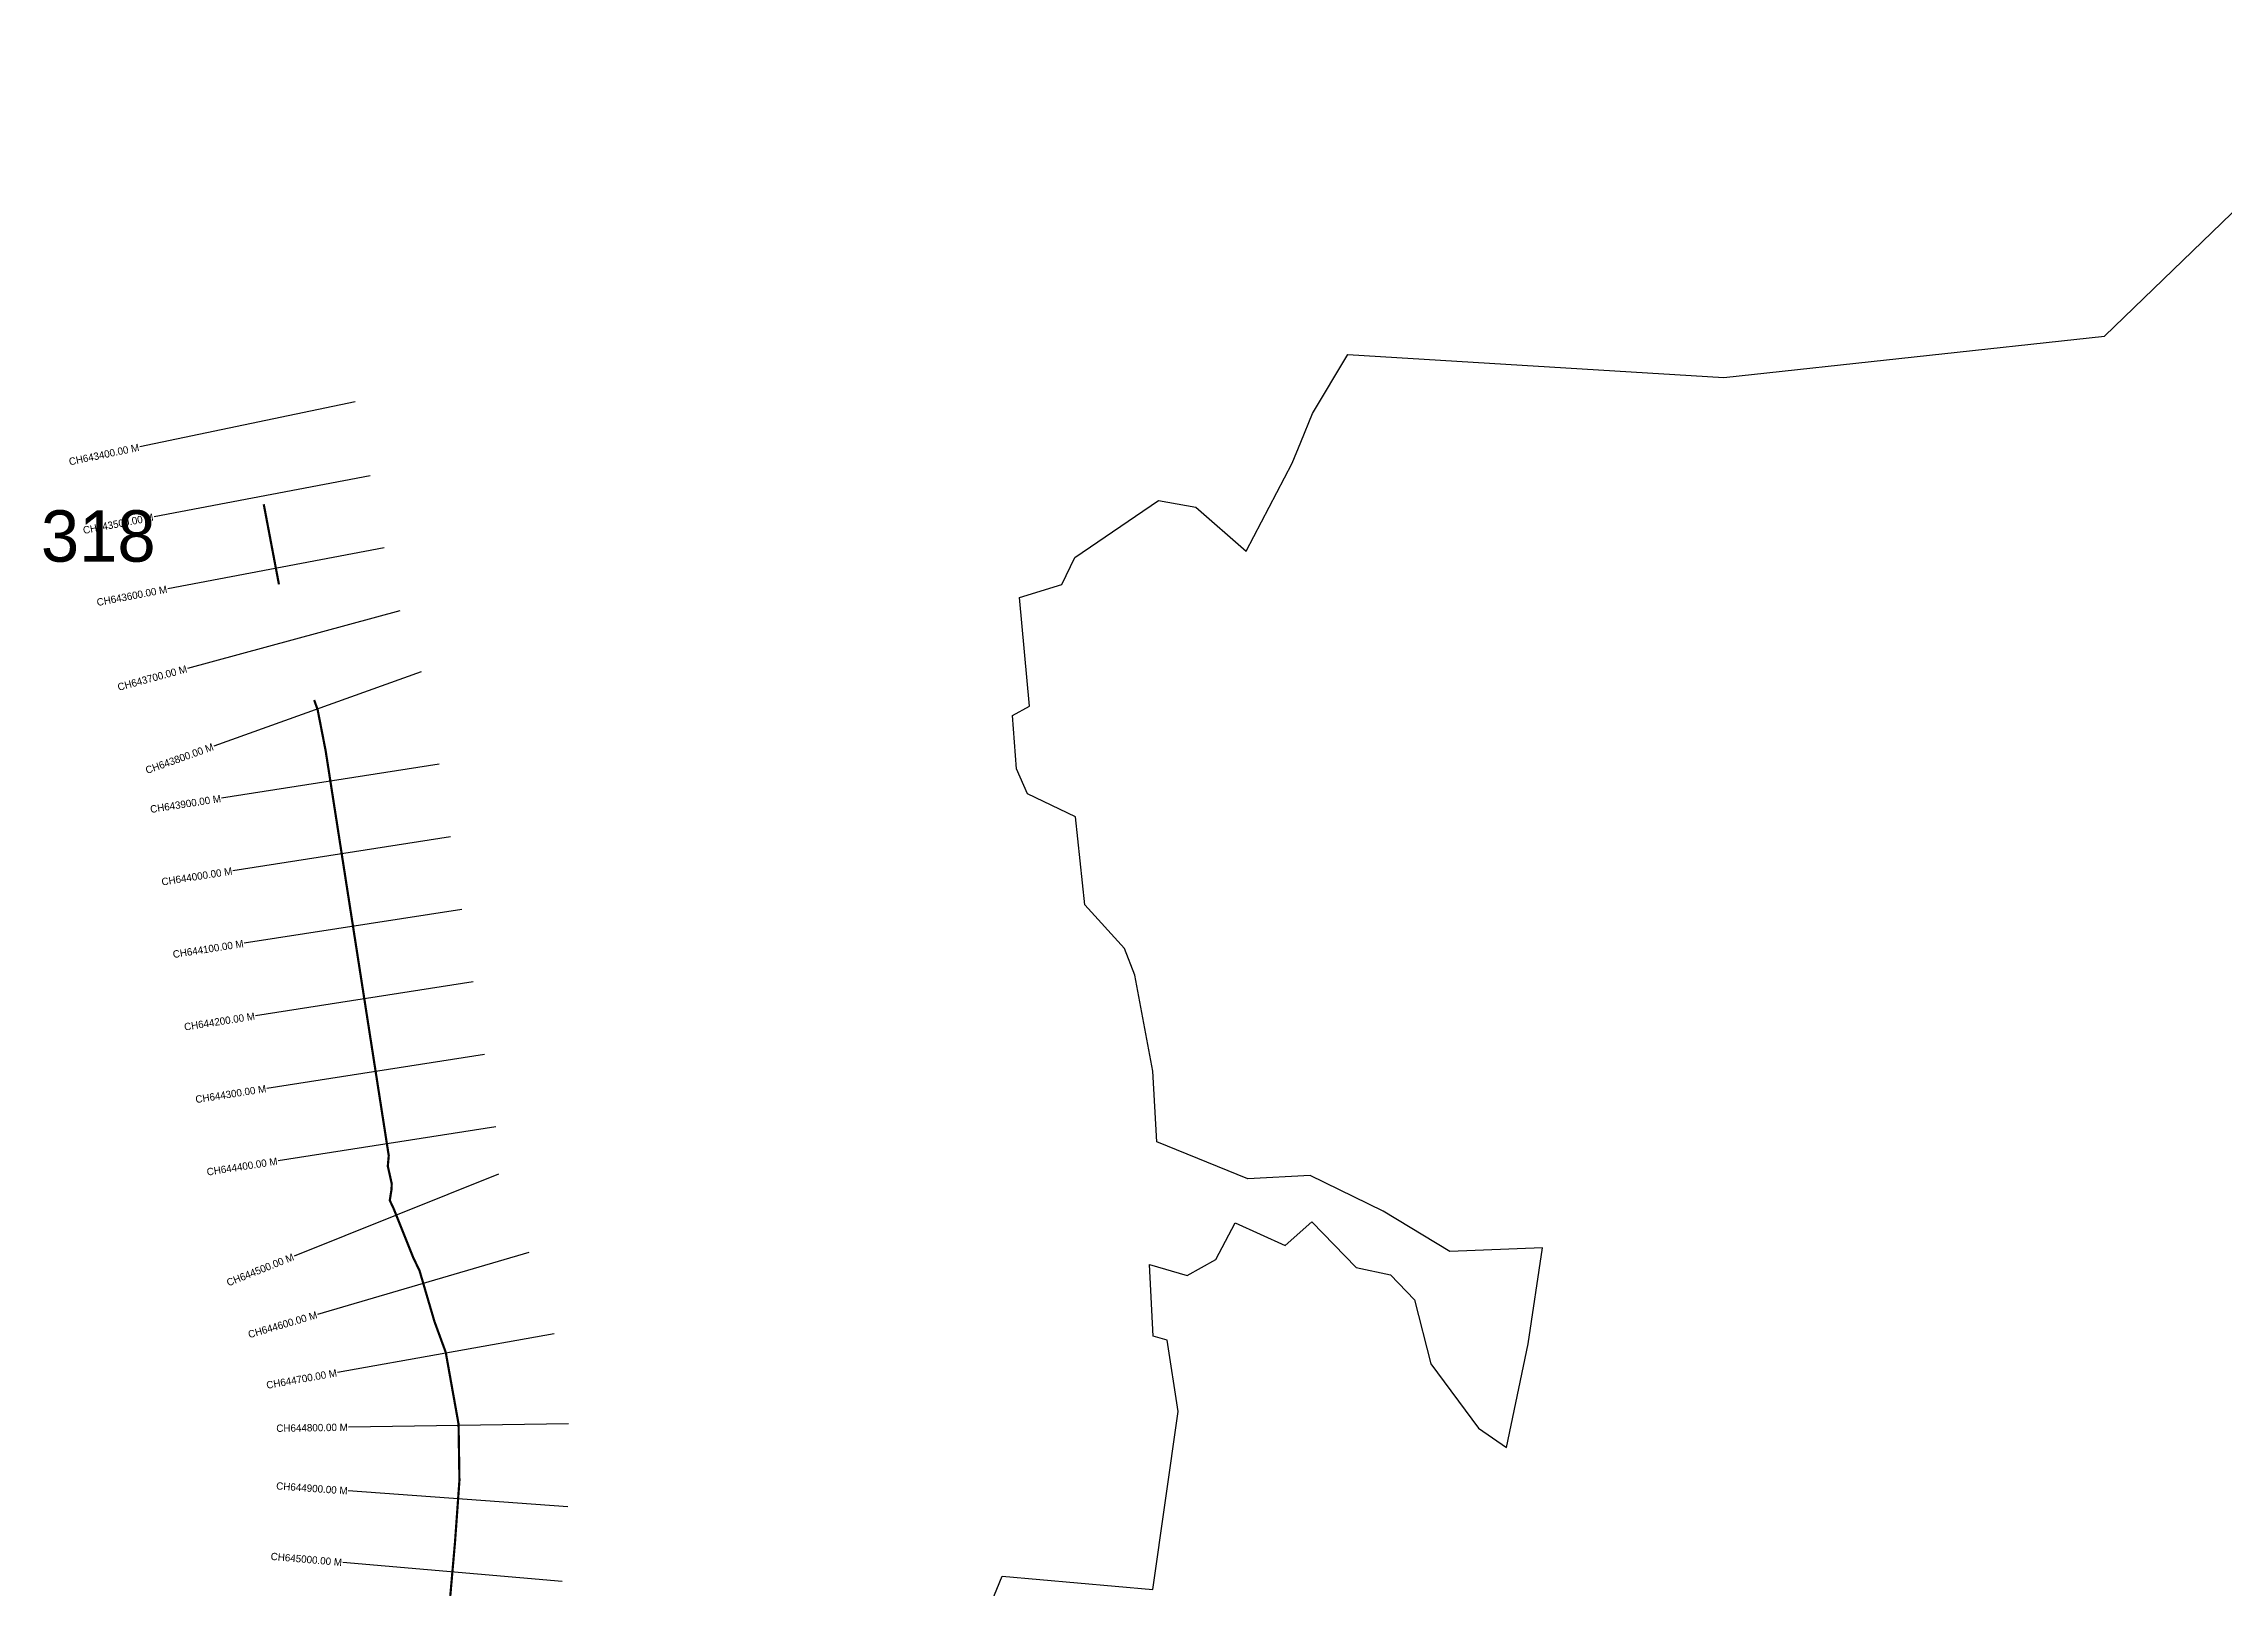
# Model space of a CAD drawing. Header units: metres. Extents: x 329789 to 335767, y 1797221 to 1802221.
# Drawn here: x 329789 to 332759, y 1799273 to 1801378 of the extents above; entities that cross this region are included whole.
import ezdxf
from ezdxf.enums import TextEntityAlignment as Align

# ---------------------------------------------------------------- set-up
doc = ezdxf.new("R2010")
doc.units = ezdxf.units.M
for name, color, linetype in [('CS', 134, 'Continuous'), ('CSMark', 6, 'Continuous'), ('NATURALLY PROTECTED', 3, 'Continuous')]:
    doc.layers.add(name, color=color, linetype=linetype)

msp = doc.modelspace()

# ---------------------------------------------------------------- linework, layer by layer
at = {"color": 6}
for points in [[(331565.2, 1800954.3), (332077.5, 1800922.7), (332596.2, 1800979.1), (333008.9, 1801377.5)], [(331076.7, 1799247), (331094.5, 1799290), (331299.7, 1799272.1), (331334, 1799514.2), (331319.4, 1799611.6), (331299.9, 1799616.9), (331295.1, 1799714.4), (331346.3, 1799699.8), (331385.4, 1799721.3), (331411.9, 1799771.2), (331480, 1799740.3), (331516.1, 1799772.5), (331576.6, 1799710.7), (331623.4, 1799700.5), (331656.2, 1799666.3), (331678.6, 1799579.1), (331743.3, 1799491.7), (331781.4, 1799465.5), (331810.8, 1799606.3), (331830.4, 1799737.3), (331704.1, 1799732.1), (331613.3, 1799787.3), (331513.9, 1799835.9), (331428.9, 1799831.3), (331305, 1799881.8), (331299.6, 1799977.9), (331275.3, 1800108.9), (331261.2, 1800145.2), (331207, 1800204.5), (331194.2, 1800324.5), (331129.1, 1800355.8), (331114, 1800389.5), (331108.5, 1800462.3), (331131.5, 1800475), (331118, 1800623.3), (331175.5, 1800641), (331193.6, 1800677.7), (331307.6, 1800755), (331358.2, 1800746.3), (331426.7, 1800686.4), (331489.4, 1800805.9), (331501.1, 1800834.5), (331517.2, 1800873.6), (331565.2, 1800954.3)]]:
    msp.add_lwpolyline(points, dxfattribs=at)
at = {"layer": 'CS'}
for p, q in [((330213, 1800889.8), (329919.4, 1800828.1)), ((330233.6, 1800789), (329938.9, 1800732.9)), ((330252.3, 1800690.8), (329957.6, 1800634.7)), ((330274, 1800605.1), (329984.5, 1800526.5)), ((330302.7, 1800521.8), (330020.3, 1800420.5)), ((330327.4, 1800395.9), (330031, 1800349.7)), ((330342.8, 1800297.1), (330046.4, 1800250.9)), ((330358.2, 1800198.3), (330061.8, 1800152.1)), ((330373.6, 1800099.5), (330077.2, 1800053.2)), ((330389, 1800000.7), (330092.6, 1799954.4)), ((330404.4, 1799901.9), (330108, 1799855.6)), ((330408.2, 1799837.4), (330129.7, 1799725.9)), ((330449.7, 1799731), (330161.8, 1799646.6)), ((330484.2, 1799620.1), (330188.9, 1799567.3)), ((330503.8, 1799497.6), (330203.9, 1799493)), ((330502.8, 1799384.6), (330203.6, 1799406.1)), ((330494.8, 1799282.6), (330196, 1799308.7))]:
    msp.add_line(p, q, dxfattribs=at)
at = {"layer": 'NATURALLY PROTECTED', "const_width": 3, "flags": 128}
for points in [[(330088.4, 1800750.1), (330109.1, 1800641)], [(330157.1, 1800483.4), (330161.8, 1800470.3), (330172.8, 1800413.9), (330258.7, 1799862.8), (330257.4, 1799848.6), (330262.8, 1799824.5), (330262.4, 1799816.4), (330260.1, 1799801.9), (330265.4, 1799790.6), (330281.6, 1799750.1), (330292, 1799724.1), (330300.6, 1799706.3), (330321, 1799636.8), (330336.3, 1799595.1), (330353.8, 1799497.3), (330355, 1799420.4), (330349, 1799336.7), (330342.1, 1799258.1)]]:
    msp.add_lwpolyline(points, dxfattribs=at)

# ---------------------------------------------------------------- texts
at = {"insert": (329784.9, 1800741.9), "char_height": 70, "attachment_point": 1}
msp.add_mtext_dynamic_manual_height_columns('318', width=95.172, gutter_width=1, heights=[0], dxfattribs=at)
at = {"layer": 'CSMark'}
for s, rotation, p in [('CH643400.00 M', 11.875, (329918.4, 1800827.9)), ('CH643500.00 M', 10.7746, (329937.9, 1800732.7)), ('CH643600.00 M', 10.7746, (329956.6, 1800634.5)), ('CH643700.00 M', 15.1966, (329983.5, 1800526.2)), ('CH643800.00 M', 19.7402, (330019.4, 1800420.2)), ('CH643900.00 M', 8.8635, (330030, 1800349.5)), ('CH644000.00 M', 8.8635, (330045.4, 1800250.7)), ('CH644100.00 M', 8.8635, (330060.8, 1800151.9)), ('CH644200.00 M', 8.8635, (330076.2, 1800053.1)), ('CH644300.00 M', 8.8635, (330091.6, 1799954.3)), ('CH644400.00 M', 8.8635, (330107, 1799855.5)), ('CH644500.00 M', 21.8124, (330128.8, 1799725.5)), ('CH644600.00 M', 16.3346, (330160.8, 1799646.3)), ('CH644700.00 M', 10.1391, (330187.9, 1799567.2)), ('CH644800.00 M', 0.8708, (330202.9, 1799493)), ('CH644900.00 M', 355.8877, (330202.6, 1799406.2)), ('CH645000.00 M', 355.0205, (330195, 1799308.8))]:
    msp.add_text(s, height=10, rotation=rotation, dxfattribs=at).set_placement(p, align=Align.MIDDLE_RIGHT)

doc.saveas('drawing.dxf')
